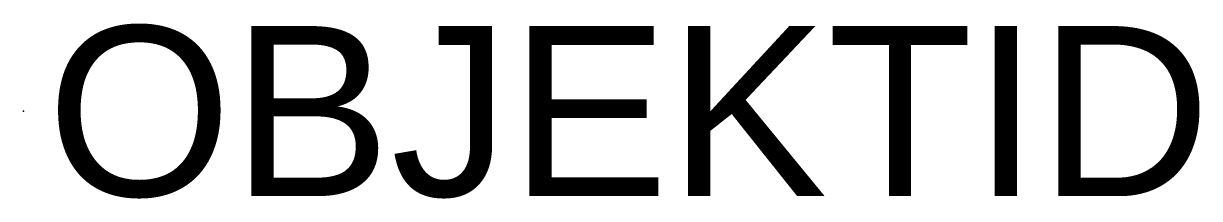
# Model space of a CAD drawing. Header units: metres. Extents: x 0 to 1.38, y -0.1 to 0.1.
import ezdxf

# ---------------------------------------------------------------- set-up
doc = ezdxf.new("R2010")
doc.units = ezdxf.units.M
doc.layers.add('R_452547141', color=7, linetype='Continuous')
doc.styles.get("Standard").update_dxf_attribs({"font": 'arial.ttf'})

msp = doc.modelspace()

# ---------------------------------------------------------------- linework, layer by layer
at = {"layer": 'R_452547141'}
msp.add_point((0, 0), dxfattribs=at)

# ---------------------------------------------------------------- texts
msp.add_attdef('OBJEKTID', (0.0273, -0.1001, 0.1871), 'ObjektID', height=0.2, dxfattribs=at)

doc.saveas('drawing.dxf')
